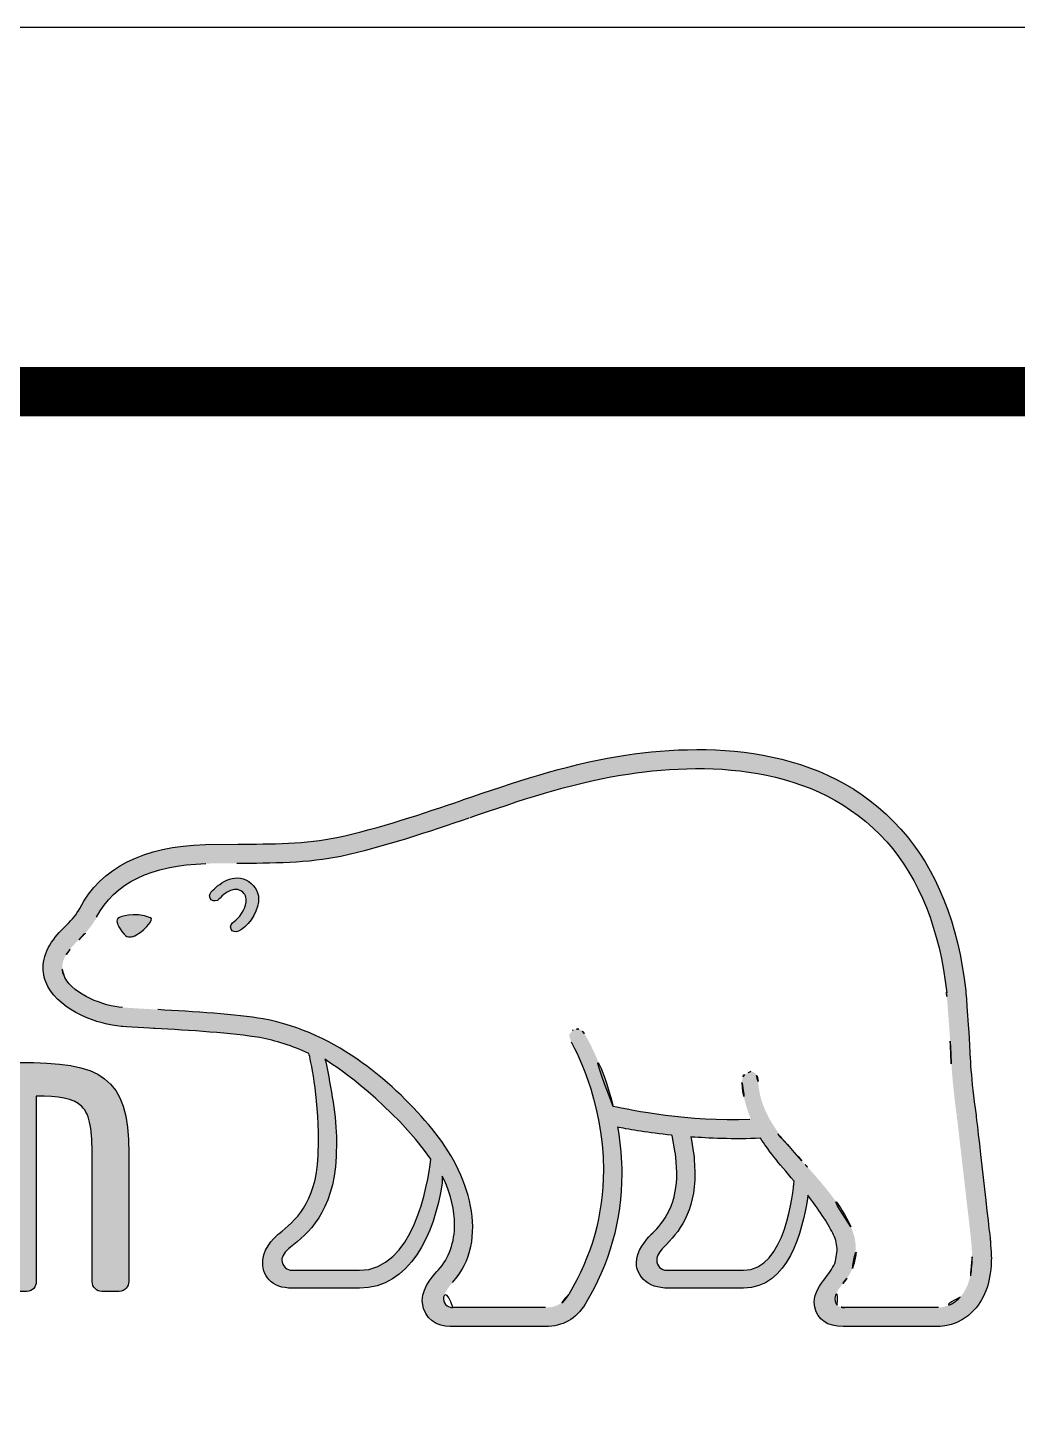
# Model space of a CAD drawing. Extents: x 16296660632 to 16296671741, y -37409619871 to -37409613952.
# Drawn here: x 16296671142.3 to 16296671431.5, y -37409614354.7 to -37409613951.7 of the extents above; entities that cross this region are included whole.
import ezdxf

# ---------------------------------------------------------------- set-up
doc = ezdxf.new("R2010")
doc.units = 0
doc.header["$LTSCALE"] = 10
doc.header["$MEASUREMENT"] = 0
doc.layers.get('0').update_dxf_attribs({"linetype": 'CONTINUOUS'})
doc.layers.add('레이어 1', color=7, linetype='CONTINUOUS')

msp = doc.modelspace()

# ---------------------------------------------------------------- hatches: boundary and pattern name
at = {"layer": '레이어 1'}
h = msp.add_hatch(color=5, dxfattribs=at)
h.dxf.hatch_style = 1
edge = h.paths.add_edge_path(flags=16)
edge.add_spline(control_points=[(16296671414.78882, -37409614322.518463), (16296671412.065861, -37409614325.532822), (16296671408.64395, -37409614325.559837), (16296671408.495859, -37409614325.559837), (16296671408.495859, -37409614325.559837), (16296671381.084511, -37409614325.559837), (16296671381.084511, -37409614325.559837), (16296671380.07737, -37409614325.559837), (16296671379.30781, -37409614325.307281), (16296671378.809469, -37409614324.815292), (16296671378.393499, -37409614324.407852), (16296671378.191429, -37409614323.788132), (16296671378.191429, -37409614323.020233), (16296671378.191429, -37409614321.474426), (16296671379.319851, -37409614320.053162), (16296671380.518669, -37409614318.544388), (16296671381.630091, -37409614317.11644), (16296671382.68594, -37409614315.762543), (16296671383.27701, -37409614314.098793), (16296671384.77739, -37409614310.060707), (16296671384.624069, -37409614305.753052), (16296671382.832439, -37409614301.957428), (16296671379.59573, -37409614295.09021), (16296671374.793381, -37409614289.694901), (16296671370.138889, -37409614284.481323), (16296671370.138889, -37409614284.481323), (16296671368.56262, -37409614282.750259), (16296671368.56262, -37409614282.733437), (16296671362.512171, -37409614275.991043), (16296671356.25956, -37409614269.015907), (16296671355.766279, -37409614259.55896), (16296671355.653431, -37409614257.686371), (16296671354.787901, -37409614256.554764), (16296671353.58387, -37409614256.605324), (16296671353.58387, -37409614256.605324), (16296671351.810499, -37409614257.457207), (16296671351.77194, -37409614257.457207), (16296671351.291981, -37409614257.986183), (16296671351.024229, -37409614258.774033), (16296671351.024229, -37409614259.680222), (16296671351.024229, -37409614259.680222), (16296671351.039419, -37409614259.999969), (16296671351.039419, -37409614260.003479), (16296671351.2819, -37409614263.421944), (16296671352.096939, -37409614266.776283), (16296671353.52998, -37409614270.25856), (16296671353.52998, -37409614270.25856), (16296671353.669861, -37409614270.609016), (16296671353.669861, -37409614270.609016), (16296671353.669861, -37409614270.609016), (16296671353.299179, -37409614270.622383), (16296671353.299179, -37409614270.622383), (16296671335.70183, -37409614271.319633), (16296671318.449881, -37409614267.998917), (16296671313.37616, -37409614266.776283), (16296671310.24724, -37409614254.187057), (16296671305.17201, -37409614245.841431), (16296671304.953011, -37409614245.487839), (16296671304.55896, -37409614244.834488), (16296671303.92914, -37409614244.332489), (16296671303.322901, -37409614244.157349), (16296671303.322901, -37409614244.157349), (16296671301.84094, -37409614244.379677), (16296671301.659201, -37409614244.403259), (16296671301.534599, -37409614244.588516), (16296671301.275249, -37409614244.938713), (16296671300.70269, -37409614245.706772), (16296671300.70269, -37409614245.706772), (16296671300.632111, -37409614246.322983), (16296671300.632111, -37409614246.322983), (16296671300.632111, -37409614246.322983), (16296671301.100019, -37409614247.979927), (16296671301.100019, -37409614247.979927), (16296671301.484051, -37409614248.643509), (16296671310.520081, -37409614264.472733), (16296671310.520081, -37409614285.437943), (16296671310.520081, -37409614298.370651), (16296671307.121849, -37409614310.572433), (16296671300.4198, -37409614321.70018), (16296671298.81834, -37409614324.370773), (16296671296.708349, -37409614325.559837), (16296671293.56958, -37409614325.559837), (16296671293.56958, -37409614325.559837), (16296671266.548691, -37409614325.559837), (16296671266.548691, -37409614325.559837), (16296671265.652901, -37409614325.559837), (16296671263.78373, -37409614324.929901), (16296671263.78373, -37409614322.97644), (16296671263.78373, -37409614321.898727), (16296671264.78229, -37409614320.130577), (16296671266.44619, -37409614318.268204), (16296671277.706539, -37409614305.729538), (16296671271.210079, -37409614286.14502), (16296671260.410879, -37409614273.242653), (16296671249.98027, -37409614260.798248), (16296671232.957251, -37409614245.137421), (16296671211.099581, -37409614241.247482), (16296671203.35339, -37409614239.893753), (16296671190.62451, -37409614239.13942), (16296671180.343781, -37409614238.529533), (16296671180.343781, -37409614238.529533), (16296671169.952181, -37409614237.913307), (16296671169.952181, -37409614237.913307), (16296671164.61911, -37409614237.505753), (16296671155.805321, -37409614234.22554), (16296671153.12277, -37409614229.146507), (16296671151.989479, -37409614227.041641), (16296671152.11747, -37409614224.906487), (16296671153.538589, -37409614222.451309), (16296671154.432899, -37409614220.969559), (16296671155.6605, -37409614219.696381), (16296671157.20471, -37409614218.147049), (16296671158.912121, -37409614216.419403), (16296671160.66857, -37409614214.631027), (16296671162.036079, -37409614212.273483), (16296671162.036079, -37409614212.273483), (16296671162.428301, -37409614211.536011), (16296671162.428301, -37409614211.536011), (16296671167.646879, -37409614201.553497), (16296671178.397129, -37409614196.282623), (16296671194.39307, -37409614195.858383), (16296671194.39307, -37409614195.858383), (16296671203.41412, -37409614195.757339), (16296671203.41412, -37409614195.757339), (16296671213.319031, -37409614195.706848), (16296671224.557871, -37409614195.649551), (16296671233.792419, -37409614193.662407), (16296671246.76227, -37409614190.873863), (16296671259.774139, -37409614186.428177), (16296671271.25708, -37409614182.514771), (16296671271.25708, -37409614182.514771), (16296671271.624201, -37409614182.39357), (16296671271.624201, -37409614182.39357), (16296671285.82666, -37409614177.537003), (16296671300.514099, -37409614172.515228), (16296671315.528139, -37409614170.070328), (16296671339.55654, -37409614166.09285), (16296671372.55349, -37409614166.224167), (16296671393.313339, -37409614189.53006), (16296671402.908661, -37409614200.320633), (16296671408.81918, -37409614215.159767), (16296671410.853399, -37409614233.646263), (16296671410.853399, -37409614233.646263), (16296671410.776079, -37409614233.585587), (16296671410.70512, -37409614233.521698), (16296671410.87011, -37409614233.888474), (16296671411.0252, -37409614235.963409), (16296671411.8806, -37409614247.724083), (16296671412.126459, -37409614253.378708), (16296671412.38591, -37409614259.225357), (16296671413.864281, -37409614270.073517), (16296671413.864281, -37409614270.073517), (16296671418.05398, -37409614306.352448), (16296671418.05398, -37409614306.352448), (16296671418.05398, -37409614306.352448), (16296671418.303221, -37409614310.7612), (16296671418.303221, -37409614310.7612), (16296671418.303221, -37409614315.968018), (16296671417.124479, -37409614319.925262), (16296671414.78882, -37409614322.518463)], knot_values=[0, 0, 0, 0, 1, 1, 1, 2, 2, 2, 3, 3, 3, 4, 4, 4, 5, 5, 5, 6, 6, 6, 7, 7, 7, 8, 8, 8, 9, 9, 9, 10, 10, 10, 11, 11, 11, 12, 12, 12, 13, 13, 13, 14, 14, 14, 15, 15, 15, 16, 16, 16, 17, 17, 17, 18, 18, 18, 19, 19, 19, 20, 20, 20, 21, 21, 21, 22, 22, 22, 23, 23, 23, 24, 24, 24, 25, 25, 25, 26, 26, 26, 27, 27, 27, 28, 28, 28, 29, 29, 29, 30, 30, 30, 31, 31, 31, 32, 32, 32, 33, 33, 33, 34, 34, 34, 35, 35, 35, 36, 36, 36, 37, 37, 37, 38, 38, 38, 39, 39, 39, 40, 40, 40, 41, 41, 41, 42, 42, 42, 43, 43, 43, 44, 44, 44, 45, 45, 45, 46, 46, 46, 47, 47, 47, 48, 48, 48, 49, 49, 49, 50, 50, 50, 51, 51, 51, 52, 52, 52, 53, 53, 53, 53], degree=3, periodic=0)
edge = h.paths.add_edge_path(flags=16)
edge.add_spline(control_points=[(16296671351.421671, -37409614314.677963), (16296671351.421671, -37409614314.677963), (16296671329.06044, -37409614314.677963), (16296671329.06044, -37409614314.677963), (16296671327.40682, -37409614314.677963), (16296671326.10009, -37409614313.357803), (16296671326.10009, -37409614311.673714), (16296671326.10009, -37409614310.498428), (16296671327.12055, -37409614309.003113), (16296671328.08555, -37409614307.97583), (16296671332.63393, -37409614303.62114), (16296671337.28656, -37409614297.626373), (16296671337.28656, -37409614286.246117), (16296671337.28656, -37409614286.246117), (16296671336.99859, -37409614281.076393), (16296671336.99859, -37409614281.056343), (16296671336.99859, -37409614281.056343), (16296671336.176769, -37409614276.027847), (16296671336.176769, -37409614276.027847), (16296671336.176769, -37409614276.027847), (16296671336.11949, -37409614275.711182), (16296671336.11949, -37409614275.711182), (16296671336.11949, -37409614275.711182), (16296671336.44952, -37409614275.734909), (16296671336.44952, -37409614275.734909), (16296671340.619141, -37409614276.034561), (16296671348.73242, -37409614276.486008), (16296671356.47858, -37409614276.118843), (16296671358.445391, -37409614279.247589), (16296671361.61466, -37409614283.272186), (16296671366.242149, -37409614288.633987), (16296671366.029831, -37409614291.301468), (16296671363.820601, -37409614314.677963), (16296671351.421671, -37409614314.677963)], knot_values=[0, 0, 0, 0, 1, 1, 1, 2, 2, 2, 3, 3, 3, 4, 4, 4, 5, 5, 5, 6, 6, 6, 7, 7, 7, 8, 8, 8, 9, 9, 9, 10, 10, 10, 11, 11, 11, 11], degree=3, periodic=0)
edge = h.paths.add_edge_path(flags=16)
edge.add_spline(control_points=[(16296671239.218149, -37409614314.677963), (16296671239.218149, -37409614314.677963), (16296671219.590099, -37409614314.677963), (16296671219.590099, -37409614314.677963), (16296671218.11833, -37409614314.677963), (16296671216.535311, -37409614313.465477), (16296671216.535311, -37409614311.673714), (16296671216.535311, -37409614310.586166), (16296671217.447969, -37409614309.2388), (16296671219.111839, -37409614307.901657), (16296671224.07942, -37409614303.944473), (16296671231.60673, -37409614297.956238), (16296671232.421829, -37409614281.423111), (16296671232.421829, -37409614281.423111), (16296671232.5345, -37409614276.913544), (16296671232.5345, -37409614276.913544), (16296671232.5345, -37409614269.881447), (16296671230.92308, -37409614261.391113), (16296671229.394171, -37409614253.803177), (16296671229.394171, -37409614253.803177), (16296671229.144739, -37409614253.028633), (16296671229.144739, -37409614253.028633), (16296671229.144739, -37409614253.028633), (16296671229.78809, -37409614253.530403), (16296671229.78809, -37409614253.530403), (16296671232.714689, -37409614255.332169), (16296671248.74601, -37409614266.196983), (16296671260.12294, -37409614282.248596), (16296671259.1798, -37409614289.84642), (16296671254.895849, -37409614314.677963), (16296671239.218149, -37409614314.677963)], knot_values=[0, 0, 0, 0, 1, 1, 1, 2, 2, 2, 3, 3, 3, 4, 4, 4, 5, 5, 5, 6, 6, 6, 7, 7, 7, 8, 8, 8, 9, 9, 9, 10, 10, 10, 10], degree=3, periodic=0)
edge = h.paths.add_edge_path()
edge.add_spline(control_points=[(16296671423.594259, -37409614305.80365), (16296671423.587339, -37409614305.753052), (16296671419.424721, -37409614269.319077), (16296671419.424721, -37409614269.319077), (16296671417.88378, -37409614258.430649), (16296671417.66152, -37409614252.624329), (16296671417.461229, -37409614247.478271), (16296671417.461229, -37409614247.478271), (16296671416.430771, -37409614233.093826), (16296671416.430771, -37409614233.08371), (16296671414.23823, -37409614213.395027), (16296671407.866211, -37409614197.49176), (16296671397.48283, -37409614185.862396), (16296671375.05257, -37409614160.660172), (16296671340.03817, -37409614160.394096), (16296671314.603741, -37409614164.587273), (16296671299.00528, -37409614167.16716), (16296671284.09556, -37409614172.256126), (16296671269.68078, -37409614177.186653), (16296671269.68078, -37409614177.186653), (16296671269.216181, -37409614177.351578), (16296671269.216181, -37409614177.351578), (16296671257.94726, -37409614181.194344), (16296671245.159109, -37409614185.569458), (16296671232.610411, -37409614188.24324), (16296671223.988569, -37409614190.085617), (16296671213.191071, -37409614190.169853), (16296671203.653061, -37409614190.220444), (16296671203.653061, -37409614190.220444), (16296671194.212919, -37409614190.334877), (16296671194.212919, -37409614190.334877), (16296671176.0734, -37409614190.782867), (16296671163.71809, -37409614197.064148), (16296671157.477489, -37409614208.996567), (16296671157.477489, -37409614208.996567), (16296671157.19627, -37409614209.511627), (16296671157.19627, -37409614209.511627), (16296671156.164, -37409614211.320427), (16296671154.63327, -37409614212.856194), (16296671153.262541, -37409614214.230347), (16296671151.752001, -37409614215.75264), (16296671150.049589, -37409614217.460022), (16296671148.749559, -37409614219.669342), (16296671147.44437, -37409614221.882233), (16296671146.786079, -37409614224.125122), (16296671146.786079, -37409614226.327682), (16296671146.786079, -37409614228.180054), (16296671147.25074, -37409614229.998749), (16296671148.18384, -37409614231.736511), (16296671152.040001, -37409614239.018112), (16296671163.0396, -37409614242.948212), (16296671169.603531, -37409614243.416412), (16296671169.603531, -37409614243.416412), (16296671179.26601, -37409614244.022743), (16296671179.496759, -37409614244.042908), (16296671189.157681, -37409614244.588516), (16296671202.38839, -37409614245.353012), (16296671210.112789, -37409614246.717033), (16296671214.62925, -37409614247.515244), (16296671219.761841, -37409614249.135117), (16296671224.490351, -37409614251.361397), (16296671224.82719, -37409614252.587357), (16296671227.282249, -37409614263.502808), (16296671227.282249, -37409614276.920357), (16296671227.282249, -37409614276.920357), (16296671227.17795, -37409614281.177544), (16296671227.17795, -37409614281.177544), (16296671226.465651, -37409614295.325958), (16296671220.29735, -37409614300.269989), (16296671215.77759, -37409614303.887222), (16296671215.319469, -37409614304.247627), (16296671211.29154, -37409614307.591904), (16296671211.001829, -37409614311.616562), (16296671210.796499, -37409614313.89325), (16296671211.448059, -37409614315.968018), (16296671212.83069, -37409614317.459869), (16296671214.3293, -37409614319.076492), (16296671216.60779, -37409614319.894783), (16296671219.590099, -37409614319.894783), (16296671219.590099, -37409614319.894783), (16296671239.218149, -37409614319.894783), (16296671239.218149, -37409614319.894783), (16296671253.909109, -37409614319.894783), (16296671261.17697, -37409614304.075882), (16296671263.387911, -37409614289.257019), (16296671263.387911, -37409614289.257019), (16296671263.433479, -37409614287.172302), (16296671263.433479, -37409614287.172302), (16296671263.433479, -37409614287.172302), (16296671264.039801, -37409614288.216278), (16296671264.039801, -37409614288.216278), (16296671265.923901, -37409614292.409286), (16296671267.057461, -37409614297.420837), (16296671267.057461, -37409614301.196083), (16296671267.057461, -37409614306.493973), (16296671265.41716, -37409614311.121552), (16296671262.30176, -37409614314.570107), (16296671261.51545, -37409614315.348282), (16296671257.586769, -37409614319.419983), (16296671257.586769, -37409614323.485077), (16296671257.586769, -37409614323.485077), (16296671257.62215, -37409614324.15535), (16296671257.62215, -37409614324.15535), (16296671258.179501, -37409614328.958023), (16296671262.06601, -37409614331.103287), (16296671265.676451, -37409614331.103287), (16296671265.676451, -37409614331.103287), (16296671293.56958, -37409614331.103287), (16296671293.56958, -37409614331.103287), (16296671298.604509, -37409614331.103287), (16296671302.61722, -37409614328.836548), (16296671305.195351, -37409614324.559563), (16296671312.293501, -37409614312.775101), (16296671315.890289, -37409614299.977051), (16296671315.890289, -37409614286.532356), (16296671315.890289, -37409614282.335953), (16296671315.494551, -37409614277.856697), (16296671314.71994, -37409614273.208908), (16296671314.71994, -37409614273.208908), (16296671314.65258, -37409614272.838463), (16296671314.65258, -37409614272.838463), (16296671314.65258, -37409614272.838463), (16296671315.022989, -37409614272.91597), (16296671315.022989, -37409614272.91597), (16296671318.37903, -37409614273.565918), (16296671323.777889, -37409614274.502151), (16296671330.449579, -37409614275.22287), (16296671330.449579, -37409614275.22287), (16296671330.643499, -37409614275.246552), (16296671330.643499, -37409614275.246552), (16296671330.643499, -37409614275.246552), (16296671331.541, -37409614280.359154), (16296671331.541, -37409614280.359154), (16296671331.541, -37409614280.359154), (16296671331.73785, -37409614281.571404), (16296671331.73785, -37409614281.591614), (16296671331.73785, -37409614281.591614), (16296671332.004009, -37409614286.114868), (16296671332.004009, -37409614286.114868), (16296671332.004009, -37409614296.969673), (16296671327.073271, -37409614301.69136), (16296671324.422831, -37409614304.223953), (16296671324.38567, -37409614304.257736), (16296671320.687851, -37409614308.016159), (16296671320.28706, -37409614311.350433), (16296671320.28706, -37409614311.350433), (16296671320.159081, -37409614312.37442), (16296671320.159081, -37409614312.37442), (16296671320.159081, -37409614313.421799), (16296671320.428391, -37409614315.476196), (16296671322.26055, -37409614317.369049), (16296671323.873871, -37409614319.049683), (16296671326.371189, -37409614319.894783), (16296671329.691931, -37409614319.894783), (16296671329.691931, -37409614319.894783), (16296671351.421671, -37409614319.894783), (16296671351.421671, -37409614319.894783), (16296671364.618771, -37409614319.894783), (16296671368.59124, -37409614303.116013), (16296671370.19265, -37409614293.712738), (16296671370.19265, -37409614293.712738), (16296671370.26693, -37409614292.742828), (16296671370.26693, -37409614292.742828), (16296671370.26693, -37409614292.742828), (16296671370.788811, -37409614293.45343), (16296671370.788811, -37409614293.45343), (16296671373.831841, -37409614297.340027), (16296671376.500799, -37409614301.661034), (16296671377.78553, -37409614304.34877), (16296671378.4608, -37409614305.746231), (16296671378.824591, -37409614307.298973), (16296671378.824591, -37409614308.854927), (16296671378.824591, -37409614308.854927), (16296671378.332899, -37409614312.000488), (16296671378.332899, -37409614312.000488), (16296671377.824369, -37409614313.708038), (16296671376.65905, -37409614315.280884), (16296671375.51907, -37409614316.803162), (16296671373.846741, -37409614318.975456), (16296671372.12237, -37409614321.228523), (16296671372.12237, -37409614323.963333), (16296671372.12237, -37409614323.963333), (16296671372.284201, -37409614325.468773), (16296671372.284201, -37409614325.468773), (16296671373.078859, -37409614329.09938), (16296671376.020861, -37409614331.103287), (16296671380.562469, -37409614331.103287), (16296671380.562469, -37409614331.103287), (16296671408.48243, -37409614331.103287), (16296671408.48243, -37409614331.103287), (16296671409.09523, -37409614331.103287), (16296671414.551399, -37409614330.968567), (16296671418.82513, -37409614326.344391), (16296671422.23679, -37409614322.649933), (16296671423.893909, -37409614317.570908), (16296671423.893909, -37409614310.828453), (16296671423.893909, -37409614310.828453), (16296671423.59753, -37409614305.827164), (16296671423.594259, -37409614305.80365)], knot_values=[0, 0, 0, 0, 1, 1, 1, 2, 2, 2, 3, 3, 3, 4, 4, 4, 5, 5, 5, 6, 6, 6, 7, 7, 7, 8, 8, 8, 9, 9, 9, 10, 10, 10, 11, 11, 11, 12, 12, 12, 13, 13, 13, 14, 14, 14, 15, 15, 15, 16, 16, 16, 17, 17, 17, 18, 18, 18, 19, 19, 19, 20, 20, 20, 21, 21, 21, 22, 22, 22, 23, 23, 23, 24, 24, 24, 25, 25, 25, 26, 26, 26, 27, 27, 27, 28, 28, 28, 29, 29, 29, 30, 30, 30, 31, 31, 31, 32, 32, 32, 33, 33, 33, 34, 34, 34, 35, 35, 35, 36, 36, 36, 37, 37, 37, 38, 38, 38, 39, 39, 39, 40, 40, 40, 41, 41, 41, 42, 42, 42, 43, 43, 43, 44, 44, 44, 45, 45, 45, 46, 46, 46, 47, 47, 47, 48, 48, 48, 49, 49, 49, 50, 50, 50, 51, 51, 51, 52, 52, 52, 53, 53, 53, 54, 54, 54, 55, 55, 55, 56, 56, 56, 57, 57, 57, 58, 58, 58, 59, 59, 59, 60, 60, 60, 61, 61, 61, 62, 62, 62, 63, 63, 63, 64, 64, 64, 65, 65, 65, 66, 66, 66, 66], degree=3, periodic=0)
edge = h.paths.add_edge_path(flags=0)
edge.add_spline(control_points=[(16296671169.128651, -37409614211.579643), (16296671169.128651, -37409614211.579643), (16296671173.190399, -37409614209.744186), (16296671178.22212, -37409614211.684082), (16296671178.22212, -37409614211.684082), (16296671178.84511, -37409614211.950104), (16296671178.03348, -37409614213.098633), (16296671175.58333, -37409614216.392433), (16296671173.16851, -37409614217.10318), (16296671173.16851, -37409614217.10318), (16296671173.16851, -37409614217.10318), (16296671171.41898, -37409614217.719414), (16296671170.43557, -37409614216.527077), (16296671168.448429, -37409614214.196617), (16296671168.38789, -37409614212.839371), (16296671168.38789, -37409614212.839371), (16296671168.38789, -37409614212.839371), (16296671168.18235, -37409614211.832314), (16296671169.128651, -37409614211.579643)], knot_values=[0, 0, 0, 0, 1, 1, 1, 2, 2, 2, 3, 3, 3, 4, 4, 4, 5, 5, 5, 6, 6, 6, 6], degree=3, periodic=0)
edge = h.paths.add_edge_path(flags=0)
edge.add_spline(control_points=[(16296671195.93222, -37409614204.109711), (16296671195.324221, -37409614204.773178), (16296671195.27714, -37409614205.877907), (16296671195.93222, -37409614206.460449), (16296671196.558729, -37409614207.026291), (16296671197.64472, -37409614206.878113), (16296671198.25099, -37409614206.211349), (16296671198.57431, -37409614205.877907), (16296671201.90859, -37409614201.920563), (16296671204.784781, -37409614203.944633), (16296671205.835461, -37409614204.699173), (16296671206.269991, -37409614205.770126), (16296671206.115129, -37409614207.15419), (16296671205.86924, -37409614209.373611), (16296671203.94449, -37409614211.89296), (16296671202.59903, -37409614212.755096), (16296671201.846291, -37409614213.213181), (16296671201.349541, -37409614214.196617), (16296671201.70649, -37409614214.991501), (16296671202.06015, -37409614215.782806), (16296671203.06715, -37409614216.018768), (16296671203.87538, -37409614215.641388), (16296671206.28339, -37409614214.489563), (16296671209.319731, -37409614210.643448), (16296671209.73562, -37409614207.056671), (16296671210.0117, -37409614204.557709), (16296671208.890169, -37409614202.516724), (16296671206.893009, -37409614201.139359), (16296671202.59903, -37409614198.091316), (16296671197.7323, -37409614202.169708), (16296671195.93222, -37409614204.109711)], knot_values=[0, 0, 0, 0, 1, 1, 1, 2, 2, 2, 3, 3, 3, 4, 4, 4, 5, 5, 5, 6, 6, 6, 7, 7, 7, 8, 8, 8, 9, 9, 9, 10, 10, 10, 10], degree=3, periodic=0)
edge = h.paths.add_edge_path(flags=0)
edge.add_spline(control_points=[(16296671195.383209, -37409614207.083588), (16296671195.383209, -37409614207.083588), (16296671195.383209, -37409614207.083588), (16296671195.383209, -37409614207.083588), (16296671195.383209, -37409614207.083588), (16296671195.383209, -37409614207.083588), (16296671195.383209, -37409614207.083588)], knot_values=[0, 0, 0, 0, 1, 1, 1, 2, 2, 2, 2], degree=3, periodic=0)
h = msp.add_hatch(color=5, dxfattribs=at)
h.dxf.hatch_style = 2
edge = h.paths.add_edge_path()
edge.add_spline(control_points=[(16296671195.93222, -37409614204.109711), (16296671195.324221, -37409614204.773178), (16296671195.27714, -37409614205.877907), (16296671195.93222, -37409614206.460449), (16296671196.558729, -37409614207.026291), (16296671197.64472, -37409614206.878113), (16296671198.25099, -37409614206.211349), (16296671198.57431, -37409614205.877907), (16296671201.90859, -37409614201.920563), (16296671204.784781, -37409614203.944633), (16296671205.835461, -37409614204.699173), (16296671206.269991, -37409614205.770126), (16296671206.115129, -37409614207.15419), (16296671205.86924, -37409614209.373611), (16296671203.94449, -37409614211.89296), (16296671202.59903, -37409614212.755096), (16296671201.846291, -37409614213.213181), (16296671201.349541, -37409614214.196617), (16296671201.70649, -37409614214.991501), (16296671202.06015, -37409614215.782806), (16296671203.06715, -37409614216.018768), (16296671203.87538, -37409614215.641388), (16296671206.28339, -37409614214.489563), (16296671209.319731, -37409614210.643448), (16296671209.73562, -37409614207.056671), (16296671210.0117, -37409614204.557709), (16296671208.890169, -37409614202.516724), (16296671206.893009, -37409614201.139359), (16296671202.59903, -37409614198.091316), (16296671197.7323, -37409614202.169708), (16296671195.93222, -37409614204.109711)], knot_values=[0, 0, 0, 0, 1, 1, 1, 2, 2, 2, 3, 3, 3, 4, 4, 4, 5, 5, 5, 6, 6, 6, 7, 7, 7, 8, 8, 8, 9, 9, 9, 10, 10, 10, 10], degree=3, periodic=0)
h = msp.add_hatch(color=5, dxfattribs=at)
h.dxf.hatch_style = 2
edge = h.paths.add_edge_path()
edge.add_spline(control_points=[(16296671169.128651, -37409614211.579643), (16296671169.128651, -37409614211.579643), (16296671173.190399, -37409614209.744186), (16296671178.22212, -37409614211.684082), (16296671178.22212, -37409614211.684082), (16296671178.84511, -37409614211.950104), (16296671178.03348, -37409614213.098633), (16296671175.58333, -37409614216.392433), (16296671173.16851, -37409614217.10318), (16296671173.16851, -37409614217.10318), (16296671173.16851, -37409614217.10318), (16296671171.41898, -37409614217.719414), (16296671170.43557, -37409614216.527077), (16296671168.448429, -37409614214.196617), (16296671168.38789, -37409614212.839371), (16296671168.38789, -37409614212.839371), (16296671168.38789, -37409614212.839371), (16296671168.18235, -37409614211.832314), (16296671169.128651, -37409614211.579643)], knot_values=[0, 0, 0, 0, 1, 1, 1, 2, 2, 2, 3, 3, 3, 4, 4, 4, 5, 5, 5, 6, 6, 6, 6], degree=3, periodic=0)
h = msp.add_hatch(color=5, dxfattribs=at)
h.dxf.hatch_style = 2
edge = h.paths.add_edge_path()
edge.add_spline(control_points=[(16296671107.23011, -37409614280.483627), (16296671107.23011, -37409614280.483627), (16296671107.23011, -37409614317.934891), (16296671107.23011, -37409614317.934891), (16296671107.23011, -37409614319.554642), (16296671108.503059, -37409614320.871513), (16296671110.06584, -37409614320.871513), (16296671110.06584, -37409614320.871513), (16296671115.0772, -37409614320.871513), (16296671115.0772, -37409614320.871513), (16296671116.84535, -37409614320.871513), (16296671117.90287, -37409614319.38295), (16296671117.90287, -37409614317.934891), (16296671117.90287, -37409614317.934891), (16296671117.90287, -37409614281.40976), (16296671117.90287, -37409614281.40976), (16296671117.90287, -37409614265.304466), (16296671120.634291, -37409614263.738449), (16296671134.254061, -37409614263.701347), (16296671134.254061, -37409614264.691597), (16296671134.254061, -37409614317.934891), (16296671134.254061, -37409614317.934891), (16296671134.254061, -37409614319.615402), (16296671135.463209, -37409614320.871513), (16296671137.06629, -37409614320.871513), (16296671137.06629, -37409614320.871513), (16296671141.99025, -37409614320.871513), (16296671141.99025, -37409614320.871513), (16296671143.751499, -37409614320.871513), (16296671144.80583, -37409614319.38295), (16296671144.80583, -37409614317.934891), (16296671144.80583, -37409614317.934891), (16296671144.80583, -37409614264.856598), (16296671144.80583, -37409614263.805862), (16296671151.17782, -37409614263.829323), (16296671155.65379, -37409614264.354721), (16296671158.077021, -37409614266.776283), (16296671160.62978, -37409614269.325668), (16296671161.128309, -37409614274.081253), (16296671161.128309, -37409614281.40976), (16296671161.128309, -37409614281.40976), (16296671161.128309, -37409614317.934891), (16296671161.128309, -37409614317.934891), (16296671161.128309, -37409614319.524544), (16296671162.430071, -37409614320.871513), (16296671163.9692, -37409614320.871513), (16296671163.9692, -37409614320.871513), (16296671169.00415, -37409614320.871513), (16296671169.00415, -37409614320.871513), (16296671170.75041, -37409614320.871513), (16296671171.829741, -37409614319.349274), (16296671171.829741, -37409614317.934891), (16296671171.829741, -37409614317.934891), (16296671171.829741, -37409614280.483627), (16296671171.829741, -37409614280.483627), (16296671171.829741, -37409614257.784119), (16296671163.780531, -37409614253.93779), (16296671139.588881, -37409614253.93779), (16296671115.309629, -37409614253.93779), (16296671107.23011, -37409614257.784119), (16296671107.23011, -37409614280.483627)], knot_values=[0, 0, 0, 0, 1, 1, 1, 2, 2, 2, 3, 3, 3, 4, 4, 4, 5, 5, 5, 6, 6, 6, 7, 7, 7, 8, 8, 8, 9, 9, 9, 10, 10, 10, 11, 11, 11, 12, 12, 12, 13, 13, 13, 14, 14, 14, 15, 15, 15, 16, 16, 16, 17, 17, 17, 18, 18, 18, 19, 19, 19, 20, 20, 20, 20], degree=3, periodic=0)

# ---------------------------------------------------------------- linework, layer by layer
at = {"color": 5}
msp.add_line((16296671238.348419, -37409614319.894783), (16296671238.348419, -37409614319.894783), dxfattribs=at)
at = {"ltscale": 0.5}
msp.add_lwpolyline([(16296665490.99161, -37409618530.883301), (16296671740.59161, -37409618530.883301), (16296671740.59161, -37409613951.683296), (16296665490.99161, -37409613951.683296)], close=True, dxfattribs=at)
at = {"color": 5, "linetype": 'ByBlock', "lineweight": 200, "const_width": 14.4}
msp.add_lwpolyline([(16296665591.48624, -37409618334.805946), (16296671639.48624, -37409618334.805946), (16296671639.48624, -37409614058.005951), (16296665591.48624, -37409614058.005951)], close=True, dxfattribs=at)
at = {"layer": '레이어 1', "color": 5}
for points, knots in [([(16296671423.594259, -37409614305.80365), (16296671423.587339, -37409614305.753052), (16296671419.424721, -37409614269.319077), (16296671419.424721, -37409614269.319077), (16296671417.88378, -37409614258.430649), (16296671417.66152, -37409614252.624329), (16296671417.461229, -37409614247.478271), (16296671417.461229, -37409614247.478271), (16296671416.430771, -37409614233.093826), (16296671416.430771, -37409614233.08371), (16296671414.23823, -37409614213.395027), (16296671407.866211, -37409614197.49176), (16296671397.48283, -37409614185.862396), (16296671375.05257, -37409614160.660172), (16296671340.03817, -37409614160.394096), (16296671314.603741, -37409614164.587273), (16296671299.00528, -37409614167.16716), (16296671284.09556, -37409614172.256126), (16296671269.68078, -37409614177.186653), (16296671269.68078, -37409614177.186653), (16296671269.216181, -37409614177.351578), (16296671269.216181, -37409614177.351578), (16296671257.94726, -37409614181.194344), (16296671245.159109, -37409614185.569458), (16296671232.610411, -37409614188.24324), (16296671223.988569, -37409614190.085617), (16296671213.191071, -37409614190.169853), (16296671203.653061, -37409614190.220444), (16296671203.653061, -37409614190.220444), (16296671194.212919, -37409614190.334877), (16296671194.212919, -37409614190.334877), (16296671176.0734, -37409614190.782867), (16296671163.71809, -37409614197.064148), (16296671157.477489, -37409614208.996567), (16296671157.477489, -37409614208.996567), (16296671157.19627, -37409614209.511627), (16296671157.19627, -37409614209.511627), (16296671156.164, -37409614211.320427), (16296671154.63327, -37409614212.856194), (16296671153.262541, -37409614214.230347), (16296671151.752001, -37409614215.75264), (16296671150.049589, -37409614217.460022), (16296671148.749559, -37409614219.669342), (16296671147.44437, -37409614221.882233), (16296671146.786079, -37409614224.125122), (16296671146.786079, -37409614226.327682), (16296671146.786079, -37409614228.180054), (16296671147.25074, -37409614229.998749), (16296671148.18384, -37409614231.736511), (16296671152.040001, -37409614239.018112), (16296671163.0396, -37409614242.948212), (16296671169.603531, -37409614243.416412), (16296671169.603531, -37409614243.416412), (16296671179.26601, -37409614244.022743), (16296671179.496759, -37409614244.042908), (16296671189.157681, -37409614244.588516), (16296671202.38839, -37409614245.353012), (16296671210.112789, -37409614246.717033), (16296671214.62925, -37409614247.515244), (16296671219.761841, -37409614249.135117), (16296671224.490351, -37409614251.361397), (16296671224.82719, -37409614252.587357), (16296671227.282249, -37409614263.502808), (16296671227.282249, -37409614276.920357), (16296671227.282249, -37409614276.920357), (16296671227.17795, -37409614281.177544), (16296671227.17795, -37409614281.177544), (16296671226.465651, -37409614295.325958), (16296671220.29735, -37409614300.269989), (16296671215.77759, -37409614303.887222), (16296671215.319469, -37409614304.247627), (16296671211.29154, -37409614307.591904), (16296671211.001829, -37409614311.616562), (16296671210.796499, -37409614313.89325), (16296671211.448059, -37409614315.968018), (16296671212.83069, -37409614317.459869), (16296671214.3293, -37409614319.076492), (16296671216.60779, -37409614319.894783), (16296671219.590099, -37409614319.894783), (16296671219.590099, -37409614319.894783), (16296671239.218149, -37409614319.894783), (16296671239.218149, -37409614319.894783), (16296671253.909109, -37409614319.894783), (16296671261.17697, -37409614304.075882), (16296671263.387911, -37409614289.257019), (16296671263.387911, -37409614289.257019), (16296671263.433479, -37409614287.172302), (16296671263.433479, -37409614287.172302), (16296671263.433479, -37409614287.172302), (16296671264.039801, -37409614288.216278), (16296671264.039801, -37409614288.216278), (16296671265.923901, -37409614292.409286), (16296671267.057461, -37409614297.420837), (16296671267.057461, -37409614301.196083), (16296671267.057461, -37409614306.493973), (16296671265.41716, -37409614311.121552), (16296671262.30176, -37409614314.570107), (16296671261.51545, -37409614315.348282), (16296671257.586769, -37409614319.419983), (16296671257.586769, -37409614323.485077), (16296671257.586769, -37409614323.485077), (16296671257.62215, -37409614324.15535), (16296671257.62215, -37409614324.15535), (16296671258.179501, -37409614328.958023), (16296671262.06601, -37409614331.103287), (16296671265.676451, -37409614331.103287), (16296671265.676451, -37409614331.103287), (16296671293.56958, -37409614331.103287), (16296671293.56958, -37409614331.103287), (16296671298.604509, -37409614331.103287), (16296671302.61722, -37409614328.836548), (16296671305.195351, -37409614324.559563), (16296671312.293501, -37409614312.775101), (16296671315.890289, -37409614299.977051), (16296671315.890289, -37409614286.532356), (16296671315.890289, -37409614282.335953), (16296671315.494551, -37409614277.856697), (16296671314.71994, -37409614273.208908), (16296671314.71994, -37409614273.208908), (16296671314.65258, -37409614272.838463), (16296671314.65258, -37409614272.838463), (16296671314.65258, -37409614272.838463), (16296671315.022989, -37409614272.91597), (16296671315.022989, -37409614272.91597), (16296671318.37903, -37409614273.565918), (16296671323.777889, -37409614274.502151), (16296671330.449579, -37409614275.22287), (16296671330.449579, -37409614275.22287), (16296671330.643499, -37409614275.246552), (16296671330.643499, -37409614275.246552), (16296671330.643499, -37409614275.246552), (16296671331.541, -37409614280.359154), (16296671331.541, -37409614280.359154), (16296671331.541, -37409614280.359154), (16296671331.73785, -37409614281.571404), (16296671331.73785, -37409614281.591614), (16296671331.73785, -37409614281.591614), (16296671332.004009, -37409614286.114868), (16296671332.004009, -37409614286.114868), (16296671332.004009, -37409614296.969673), (16296671327.073271, -37409614301.69136), (16296671324.422831, -37409614304.223953), (16296671324.38567, -37409614304.257736), (16296671320.687851, -37409614308.016159), (16296671320.28706, -37409614311.350433), (16296671320.28706, -37409614311.350433), (16296671320.159081, -37409614312.37442), (16296671320.159081, -37409614312.37442), (16296671320.159081, -37409614313.421799), (16296671320.428391, -37409614315.476196), (16296671322.26055, -37409614317.369049), (16296671323.873871, -37409614319.049683), (16296671326.371189, -37409614319.894783), (16296671329.691931, -37409614319.894783), (16296671329.691931, -37409614319.894783), (16296671351.421671, -37409614319.894783), (16296671351.421671, -37409614319.894783), (16296671364.618771, -37409614319.894783), (16296671368.59124, -37409614303.116013), (16296671370.19265, -37409614293.712738), (16296671370.19265, -37409614293.712738), (16296671370.26693, -37409614292.742828), (16296671370.26693, -37409614292.742828), (16296671370.26693, -37409614292.742828), (16296671370.788811, -37409614293.45343), (16296671370.788811, -37409614293.45343), (16296671373.831841, -37409614297.340027), (16296671376.500799, -37409614301.661034), (16296671377.78553, -37409614304.34877), (16296671378.4608, -37409614305.746231), (16296671378.824591, -37409614307.298973), (16296671378.824591, -37409614308.854927), (16296671378.824591, -37409614308.854927), (16296671378.332899, -37409614312.000488), (16296671378.332899, -37409614312.000488), (16296671377.824369, -37409614313.708038), (16296671376.65905, -37409614315.280884), (16296671375.51907, -37409614316.803162), (16296671373.846741, -37409614318.975456), (16296671372.12237, -37409614321.228523), (16296671372.12237, -37409614323.963333), (16296671372.12237, -37409614323.963333), (16296671372.284201, -37409614325.468773), (16296671372.284201, -37409614325.468773), (16296671373.078859, -37409614329.09938), (16296671376.020861, -37409614331.103287), (16296671380.562469, -37409614331.103287), (16296671380.562469, -37409614331.103287), (16296671408.48243, -37409614331.103287), (16296671408.48243, -37409614331.103287), (16296671409.09523, -37409614331.103287), (16296671414.551399, -37409614330.968567), (16296671418.82513, -37409614326.344391), (16296671422.23679, -37409614322.649933), (16296671423.893909, -37409614317.570908), (16296671423.893909, -37409614310.828453), (16296671423.893909, -37409614310.828453), (16296671423.59753, -37409614305.827164), (16296671423.594259, -37409614305.80365)], [0, 0, 0, 0, 1, 1, 1, 2, 2, 2, 3, 3, 3, 4, 4, 4, 5, 5, 5, 6, 6, 6, 7, 7, 7, 8, 8, 8, 9, 9, 9, 10, 10, 10, 11, 11, 11, 12, 12, 12, 13, 13, 13, 14, 14, 14, 15, 15, 15, 16, 16, 16, 17, 17, 17, 18, 18, 18, 19, 19, 19, 20, 20, 20, 21, 21, 21, 22, 22, 22, 23, 23, 23, 24, 24, 24, 25, 25, 25, 26, 26, 26, 27, 27, 27, 28, 28, 28, 29, 29, 29, 30, 30, 30, 31, 31, 31, 32, 32, 32, 33, 33, 33, 34, 34, 34, 35, 35, 35, 36, 36, 36, 37, 37, 37, 38, 38, 38, 39, 39, 39, 40, 40, 40, 41, 41, 41, 42, 42, 42, 43, 43, 43, 44, 44, 44, 45, 45, 45, 46, 46, 46, 47, 47, 47, 48, 48, 48, 49, 49, 49, 50, 50, 50, 51, 51, 51, 52, 52, 52, 53, 53, 53, 54, 54, 54, 55, 55, 55, 56, 56, 56, 57, 57, 57, 58, 58, 58, 59, 59, 59, 60, 60, 60, 61, 61, 61, 62, 62, 62, 63, 63, 63, 64, 64, 64, 65, 65, 65, 66, 66, 66, 66]), ([(16296671195.93222, -37409614204.109711), (16296671195.324221, -37409614204.773178), (16296671195.27714, -37409614205.877907), (16296671195.93222, -37409614206.460449), (16296671196.558729, -37409614207.026291), (16296671197.64472, -37409614206.878113), (16296671198.25099, -37409614206.211349), (16296671198.57431, -37409614205.877907), (16296671201.90859, -37409614201.920563), (16296671204.784781, -37409614203.944633), (16296671205.835461, -37409614204.699173), (16296671206.269991, -37409614205.770126), (16296671206.115129, -37409614207.15419), (16296671205.86924, -37409614209.373611), (16296671203.94449, -37409614211.89296), (16296671202.59903, -37409614212.755096), (16296671201.846291, -37409614213.213181), (16296671201.349541, -37409614214.196617), (16296671201.70649, -37409614214.991501), (16296671202.06015, -37409614215.782806), (16296671203.06715, -37409614216.018768), (16296671203.87538, -37409614215.641388), (16296671206.28339, -37409614214.489563), (16296671209.319731, -37409614210.643448), (16296671209.73562, -37409614207.056671), (16296671210.0117, -37409614204.557709), (16296671208.890169, -37409614202.516724), (16296671206.893009, -37409614201.139359), (16296671202.59903, -37409614198.091316), (16296671197.7323, -37409614202.169708), (16296671195.93222, -37409614204.109711)], [0, 0, 0, 0, 1, 1, 1, 2, 2, 2, 3, 3, 3, 4, 4, 4, 5, 5, 5, 6, 6, 6, 7, 7, 7, 8, 8, 8, 9, 9, 9, 10, 10, 10, 10]), ([(16296671195.383209, -37409614207.083588), (16296671195.383209, -37409614207.083588), (16296671195.383209, -37409614207.083588), (16296671195.383209, -37409614207.083588), (16296671195.383209, -37409614207.083588), (16296671195.383209, -37409614207.083588), (16296671195.383209, -37409614207.083588)], [0, 0, 0, 0, 1, 1, 1, 2, 2, 2, 2]), ([(16296671169.128651, -37409614211.579643), (16296671169.128651, -37409614211.579643), (16296671173.190399, -37409614209.744186), (16296671178.22212, -37409614211.684082), (16296671178.22212, -37409614211.684082), (16296671178.84511, -37409614211.950104), (16296671178.03348, -37409614213.098633), (16296671175.58333, -37409614216.392433), (16296671173.16851, -37409614217.10318), (16296671173.16851, -37409614217.10318), (16296671173.16851, -37409614217.10318), (16296671171.41898, -37409614217.719414), (16296671170.43557, -37409614216.527077), (16296671168.448429, -37409614214.196617), (16296671168.38789, -37409614212.839371), (16296671168.38789, -37409614212.839371), (16296671168.38789, -37409614212.839371), (16296671168.18235, -37409614211.832314), (16296671169.128651, -37409614211.579643)], [0, 0, 0, 0, 1, 1, 1, 2, 2, 2, 3, 3, 3, 4, 4, 4, 5, 5, 5, 6, 6, 6, 6]), ([(16296671301.100019, -37409614247.979927), (16296671301.484051, -37409614248.643509), (16296671310.520081, -37409614264.472733), (16296671310.520081, -37409614285.437943), (16296671310.520081, -37409614298.370651), (16296671307.121849, -37409614310.572433), (16296671300.4198, -37409614321.70018)], [24, 24, 24, 24, 25, 25, 25, 26, 26, 26, 26]), ([(16296671239.218149, -37409614314.677963), (16296671239.218149, -37409614314.677963), (16296671219.590099, -37409614314.677963), (16296671219.590099, -37409614314.677963), (16296671218.11833, -37409614314.677963), (16296671216.535311, -37409614313.465477), (16296671216.535311, -37409614311.673714), (16296671216.535311, -37409614310.586166), (16296671217.447969, -37409614309.2388), (16296671219.111839, -37409614307.901657), (16296671224.07942, -37409614303.944473), (16296671231.60673, -37409614297.956238), (16296671232.421829, -37409614281.423111), (16296671232.421829, -37409614281.423111), (16296671232.5345, -37409614276.913544), (16296671232.5345, -37409614276.913544), (16296671232.5345, -37409614269.881447), (16296671230.92308, -37409614261.391113), (16296671229.394171, -37409614253.803177), (16296671229.394171, -37409614253.803177), (16296671229.144739, -37409614253.028633), (16296671229.144739, -37409614253.028633), (16296671229.144739, -37409614253.028633), (16296671229.78809, -37409614253.530403), (16296671229.78809, -37409614253.530403), (16296671232.714689, -37409614255.332169), (16296671248.74601, -37409614266.196983), (16296671260.12294, -37409614282.248596), (16296671259.1798, -37409614289.84642), (16296671254.895849, -37409614314.677963), (16296671239.218149, -37409614314.677963)], [0, 0, 0, 0, 1, 1, 1, 2, 2, 2, 3, 3, 3, 4, 4, 4, 5, 5, 5, 6, 6, 6, 7, 7, 7, 8, 8, 8, 9, 9, 9, 10, 10, 10, 10]), ([(16296671107.23011, -37409614280.483627), (16296671107.23011, -37409614280.483627), (16296671107.23011, -37409614317.934891), (16296671107.23011, -37409614317.934891), (16296671107.23011, -37409614319.554642), (16296671108.503059, -37409614320.871513), (16296671110.06584, -37409614320.871513), (16296671110.06584, -37409614320.871513), (16296671115.0772, -37409614320.871513), (16296671115.0772, -37409614320.871513), (16296671116.84535, -37409614320.871513), (16296671117.90287, -37409614319.38295), (16296671117.90287, -37409614317.934891), (16296671117.90287, -37409614317.934891), (16296671117.90287, -37409614281.40976), (16296671117.90287, -37409614281.40976), (16296671117.90287, -37409614265.304466), (16296671120.634291, -37409614263.738449), (16296671134.254061, -37409614263.701347), (16296671134.254061, -37409614264.691597), (16296671134.254061, -37409614317.934891), (16296671134.254061, -37409614317.934891), (16296671134.254061, -37409614319.615402), (16296671135.463209, -37409614320.871513), (16296671137.06629, -37409614320.871513), (16296671137.06629, -37409614320.871513), (16296671141.99025, -37409614320.871513), (16296671141.99025, -37409614320.871513), (16296671143.751499, -37409614320.871513), (16296671144.80583, -37409614319.38295), (16296671144.80583, -37409614317.934891), (16296671144.80583, -37409614317.934891), (16296671144.80583, -37409614264.856598), (16296671144.80583, -37409614263.805862), (16296671151.17782, -37409614263.829323), (16296671155.65379, -37409614264.354721), (16296671158.077021, -37409614266.776283), (16296671160.62978, -37409614269.325668), (16296671161.128309, -37409614274.081253), (16296671161.128309, -37409614281.40976), (16296671161.128309, -37409614281.40976), (16296671161.128309, -37409614317.934891), (16296671161.128309, -37409614317.934891), (16296671161.128309, -37409614319.524544), (16296671162.430071, -37409614320.871513), (16296671163.9692, -37409614320.871513), (16296671163.9692, -37409614320.871513), (16296671169.00415, -37409614320.871513), (16296671169.00415, -37409614320.871513), (16296671170.75041, -37409614320.871513), (16296671171.829741, -37409614319.349274), (16296671171.829741, -37409614317.934891), (16296671171.829741, -37409614317.934891), (16296671171.829741, -37409614280.483627), (16296671171.829741, -37409614280.483627), (16296671171.829741, -37409614257.784119), (16296671163.780531, -37409614253.93779), (16296671139.588881, -37409614253.93779), (16296671115.309629, -37409614253.93779), (16296671107.23011, -37409614257.784119), (16296671107.23011, -37409614280.483627)], [0, 0, 0, 0, 1, 1, 1, 2, 2, 2, 3, 3, 3, 4, 4, 4, 5, 5, 5, 6, 6, 6, 7, 7, 7, 8, 8, 8, 9, 9, 9, 10, 10, 10, 11, 11, 11, 12, 12, 12, 13, 13, 13, 14, 14, 14, 15, 15, 15, 16, 16, 16, 17, 17, 17, 18, 18, 18, 19, 19, 19, 20, 20, 20, 20]), ([(16296671351.421671, -37409614314.677963), (16296671351.421671, -37409614314.677963), (16296671329.06044, -37409614314.677963), (16296671329.06044, -37409614314.677963), (16296671327.40682, -37409614314.677963), (16296671326.10009, -37409614313.357803), (16296671326.10009, -37409614311.673714), (16296671326.10009, -37409614310.498428), (16296671327.12055, -37409614309.003113), (16296671328.08555, -37409614307.97583), (16296671332.63393, -37409614303.62114), (16296671337.28656, -37409614297.626373), (16296671337.28656, -37409614286.246117), (16296671337.28656, -37409614286.246117), (16296671336.99859, -37409614281.076393), (16296671336.99859, -37409614281.056343), (16296671336.99859, -37409614281.056343), (16296671336.176769, -37409614276.027847), (16296671336.176769, -37409614276.027847), (16296671336.176769, -37409614276.027847), (16296671336.11949, -37409614275.711182), (16296671336.11949, -37409614275.711182), (16296671336.11949, -37409614275.711182), (16296671336.44952, -37409614275.734909), (16296671336.44952, -37409614275.734909), (16296671340.619141, -37409614276.034561), (16296671348.73242, -37409614276.486008), (16296671356.47858, -37409614276.118843), (16296671358.445391, -37409614279.247589), (16296671361.61466, -37409614283.272186), (16296671366.242149, -37409614288.633987), (16296671366.029831, -37409614291.301468), (16296671363.820601, -37409614314.677963), (16296671351.421671, -37409614314.677963)], [0, 0, 0, 0, 1, 1, 1, 2, 2, 2, 3, 3, 3, 4, 4, 4, 5, 5, 5, 6, 6, 6, 7, 7, 7, 8, 8, 8, 9, 9, 9, 10, 10, 10, 11, 11, 11, 11]), ([(16296671266.548691, -37409614325.559837), (16296671265.652901, -37409614325.559837), (16296671263.78373, -37409614324.929901), (16296671263.78373, -37409614322.97644), (16296671263.78373, -37409614321.898727), (16296671264.78229, -37409614320.130577), (16296671266.44619, -37409614318.268204)], [28, 28, 28, 28, 29, 29, 29, 30, 30, 30, 30]), ([(16296671378.809469, -37409614324.815292), (16296671378.393499, -37409614324.407852), (16296671378.191429, -37409614323.788132), (16296671378.191429, -37409614323.020233), (16296671378.191429, -37409614321.474426), (16296671379.319851, -37409614320.053162), (16296671380.518669, -37409614318.544388)], [3, 3, 3, 3, 4, 4, 4, 5, 5, 5, 5])]:
    msp.add_open_spline(points, degree=3, knots=knots, dxfattribs=at)
for points in [[(16296671315.528139, -37409614170.070328), (16296671339.55654, -37409614166.09285), (16296671372.55349, -37409614166.224167), (16296671393.313339, -37409614189.53006)], [(16296671271.624201, -37409614182.39357), (16296671285.82666, -37409614177.537003), (16296671300.514099, -37409614172.515228), (16296671315.528139, -37409614170.070328)], [(16296671233.792419, -37409614193.662407), (16296671246.76227, -37409614190.873863), (16296671259.774139, -37409614186.428177), (16296671271.25708, -37409614182.514771)], [(16296671271.25708, -37409614182.514771), (16296671271.25708, -37409614182.514771), (16296671271.624201, -37409614182.39357), (16296671271.624201, -37409614182.39357)], [(16296671393.313339, -37409614189.53006), (16296671402.908661, -37409614200.320633), (16296671408.81918, -37409614215.159767), (16296671410.853399, -37409614233.646263)], [(16296671162.428301, -37409614211.536011), (16296671167.646879, -37409614201.553497), (16296671178.397129, -37409614196.282623), (16296671194.39307, -37409614195.858383)], [(16296671194.39307, -37409614195.858383), (16296671194.39307, -37409614195.858383), (16296671203.41412, -37409614195.757339), (16296671203.41412, -37409614195.757339)], [(16296671203.41412, -37409614195.757339), (16296671213.319031, -37409614195.706848), (16296671224.557871, -37409614195.649551), (16296671233.792419, -37409614193.662407)], [(16296671162.036079, -37409614212.273483), (16296671162.036079, -37409614212.273483), (16296671162.428301, -37409614211.536011), (16296671162.428301, -37409614211.536011)], [(16296671157.20471, -37409614218.147049), (16296671158.912121, -37409614216.419403), (16296671160.66857, -37409614214.631027), (16296671162.036079, -37409614212.273483)], [(16296671153.538589, -37409614222.451309), (16296671154.432899, -37409614220.969559), (16296671155.6605, -37409614219.696381), (16296671157.20471, -37409614218.147049)], [(16296671153.12277, -37409614229.146507), (16296671151.989479, -37409614227.041641), (16296671152.11747, -37409614224.906487), (16296671153.538589, -37409614222.451309)], [(16296671169.952181, -37409614237.913307), (16296671164.61911, -37409614237.505753), (16296671155.805321, -37409614234.22554), (16296671153.12277, -37409614229.146507)], [(16296671410.70512, -37409614233.521698), (16296671410.87011, -37409614233.888474), (16296671411.0252, -37409614235.963409), (16296671411.8806, -37409614247.724083)], [(16296671410.853399, -37409614233.646263), (16296671410.853399, -37409614233.646263), (16296671410.776079, -37409614233.585587), (16296671410.70512, -37409614233.521698)], [(16296671211.099581, -37409614241.247482), (16296671203.35339, -37409614239.893753), (16296671190.62451, -37409614239.13942), (16296671180.343781, -37409614238.529533)], [(16296671180.343781, -37409614238.529533), (16296671180.343781, -37409614238.529533), (16296671169.952181, -37409614237.913307), (16296671169.952181, -37409614237.913307)], [(16296671260.410879, -37409614273.242653), (16296671249.98027, -37409614260.798248), (16296671232.957251, -37409614245.137421), (16296671211.099581, -37409614241.247482)], [(16296671301.659201, -37409614244.403259), (16296671301.534599, -37409614244.588516), (16296671301.275249, -37409614244.938713), (16296671300.70269, -37409614245.706772)], [(16296671303.322901, -37409614244.157349), (16296671303.322901, -37409614244.157349), (16296671301.84094, -37409614244.379677), (16296671301.659201, -37409614244.403259)], [(16296671304.953011, -37409614245.487839), (16296671304.55896, -37409614244.834488), (16296671303.92914, -37409614244.332489), (16296671303.322901, -37409614244.157349)], [(16296671300.632111, -37409614246.322983), (16296671300.632111, -37409614246.322983), (16296671301.100019, -37409614247.979927), (16296671301.100019, -37409614247.979927)], [(16296671300.70269, -37409614245.706772), (16296671300.70269, -37409614245.706772), (16296671300.632111, -37409614246.322983), (16296671300.632111, -37409614246.322983)], [(16296671313.37616, -37409614266.776283), (16296671310.24724, -37409614254.187057), (16296671305.17201, -37409614245.841431), (16296671304.953011, -37409614245.487839)], [(16296671411.8806, -37409614247.724083), (16296671412.126459, -37409614253.378708), (16296671412.38591, -37409614259.225357), (16296671413.864281, -37409614270.073517)], [(16296671353.58387, -37409614256.605324), (16296671353.58387, -37409614256.605324), (16296671351.810499, -37409614257.457207), (16296671351.77194, -37409614257.457207)], [(16296671355.766279, -37409614259.55896), (16296671355.653431, -37409614257.686371), (16296671354.787901, -37409614256.554764), (16296671353.58387, -37409614256.605324)], [(16296671351.77194, -37409614257.457207), (16296671351.291981, -37409614257.986183), (16296671351.024229, -37409614258.774033), (16296671351.024229, -37409614259.680222)], [(16296671351.024229, -37409614259.680222), (16296671351.024229, -37409614259.680222), (16296671351.039419, -37409614259.999969), (16296671351.039419, -37409614260.003479)], [(16296671351.039419, -37409614260.003479), (16296671351.2819, -37409614263.421944), (16296671352.096939, -37409614266.776283), (16296671353.52998, -37409614270.25856)], [(16296671353.299179, -37409614270.622383), (16296671335.70183, -37409614271.319633), (16296671318.449881, -37409614267.998917), (16296671313.37616, -37409614266.776283)], [(16296671368.56262, -37409614282.733437), (16296671362.512171, -37409614275.991043), (16296671356.25956, -37409614269.015907), (16296671355.766279, -37409614259.55896)], [(16296671266.44619, -37409614318.268204), (16296671277.706539, -37409614305.729538), (16296671271.210079, -37409614286.14502), (16296671260.410879, -37409614273.242653)], [(16296671353.52998, -37409614270.25856), (16296671353.52998, -37409614270.25856), (16296671353.669861, -37409614270.609016), (16296671353.669861, -37409614270.609016)], [(16296671353.669861, -37409614270.609016), (16296671353.669861, -37409614270.609016), (16296671353.299179, -37409614270.622383), (16296671353.299179, -37409614270.622383)], [(16296671413.864281, -37409614270.073517), (16296671413.864281, -37409614270.073517), (16296671418.05398, -37409614306.352448), (16296671418.05398, -37409614306.352448)], [(16296671370.138889, -37409614284.481323), (16296671370.138889, -37409614284.481323), (16296671368.56262, -37409614282.750259), (16296671368.56262, -37409614282.733437)], [(16296671382.832439, -37409614301.957428), (16296671379.59573, -37409614295.09021), (16296671374.793381, -37409614289.694901), (16296671370.138889, -37409614284.481323)], [(16296671383.27701, -37409614314.098793), (16296671384.77739, -37409614310.060707), (16296671384.624069, -37409614305.753052), (16296671382.832439, -37409614301.957428)], [(16296671418.05398, -37409614306.352448), (16296671418.05398, -37409614306.352448), (16296671418.303221, -37409614310.7612), (16296671418.303221, -37409614310.7612)], [(16296671418.303221, -37409614310.7612), (16296671418.303221, -37409614315.968018), (16296671417.124479, -37409614319.925262), (16296671414.78882, -37409614322.518463)], [(16296671380.518669, -37409614318.544388), (16296671381.630091, -37409614317.11644), (16296671382.68594, -37409614315.762543), (16296671383.27701, -37409614314.098793)], [(16296671300.4198, -37409614321.70018), (16296671298.81834, -37409614324.370773), (16296671296.708349, -37409614325.559837), (16296671293.56958, -37409614325.559837)], [(16296671293.56958, -37409614325.559837), (16296671293.56958, -37409614325.559837), (16296671266.548691, -37409614325.559837), (16296671266.548691, -37409614325.559837)], [(16296671381.084511, -37409614325.559837), (16296671380.07737, -37409614325.559837), (16296671379.30781, -37409614325.307281), (16296671378.809469, -37409614324.815292)], [(16296671408.495859, -37409614325.559837), (16296671408.495859, -37409614325.559837), (16296671381.084511, -37409614325.559837), (16296671381.084511, -37409614325.559837)], [(16296671414.78882, -37409614322.518463), (16296671412.065861, -37409614325.532822), (16296671408.64395, -37409614325.559837), (16296671408.495859, -37409614325.559837)]]:
    msp.add_open_spline(points, degree=3, dxfattribs=at)

doc.saveas('drawing.dxf')
